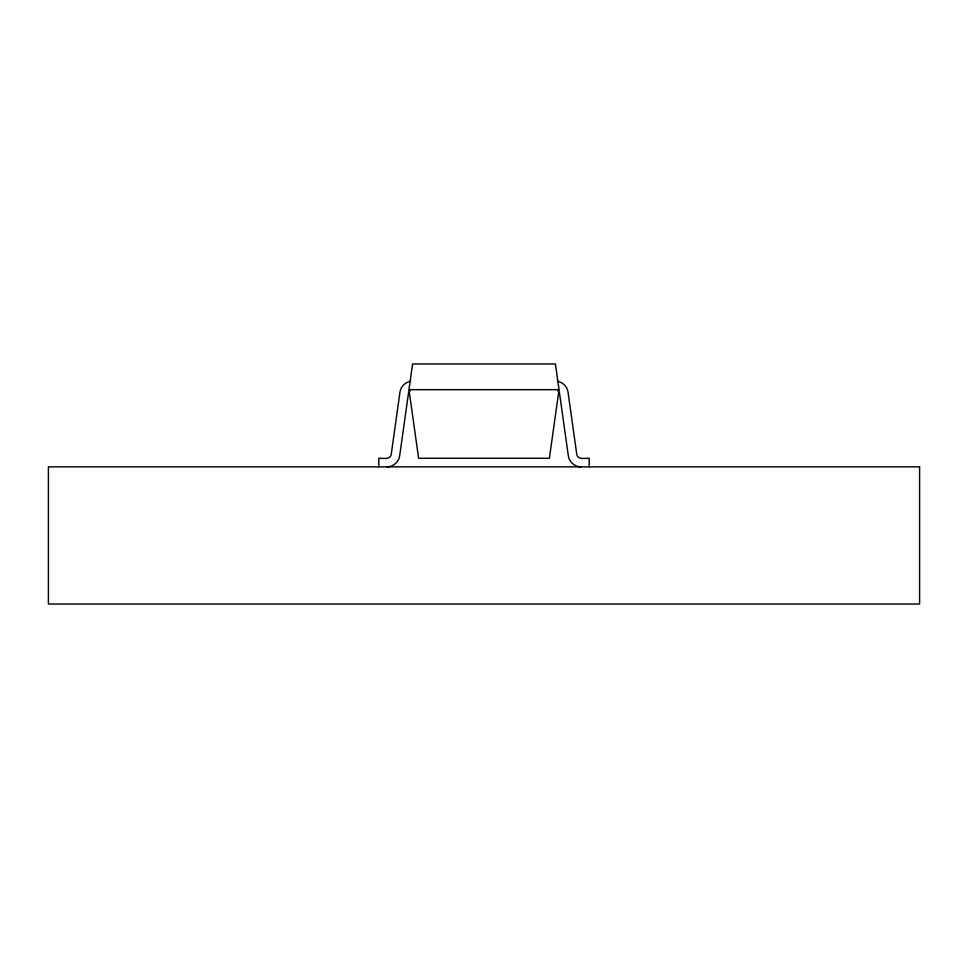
<?xml version="1.0" encoding="UTF-8"?>
<svg xmlns="http://www.w3.org/2000/svg" width="968" height="968" viewBox="0 0 968 968"><rect width="100%" height="100%" fill="white"/><g stroke="black" fill="none" stroke-linecap="round" stroke-linejoin="round"><path stroke-width="1.45" d="M408.968 389.68L412.586 363.956L555.414 363.956L559.032 389.68L549.388 458.275L418.612 458.275L408.968 389.68L559.032 389.68M410.154 390.515L408.448 393.371L399.675 455.783C398.901 461.954 393.177 466.927 386.946 466.854M410.662 381.259C405.217 382.094 400.691 386.716 399.966 392.173L391.193 454.585C390.152 460.187 382.529 458.009 378.827 458.275L378.827 466.854M581.054 466.854C574.823 466.927 569.099 461.954 568.325 455.783L559.552 393.371L557.846 390.515M557.338 381.259C562.783 382.094 567.308 386.716 568.034 392.173L576.807 454.585C577.848 460.187 585.471 458.009 589.173 458.275L589.173 466.854M919.6 466.854L48.4 466.854L48.4 604.044L919.6 604.044L919.6 466.854"/></g></svg>
